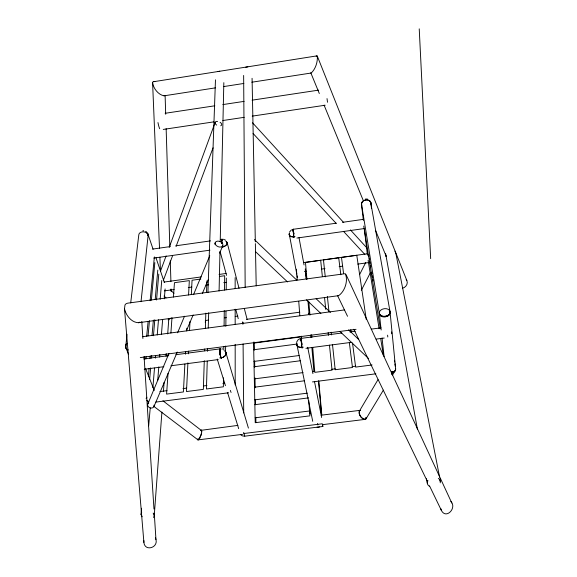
<?xml version="1.0" encoding="UTF-8"?>
<svg xmlns="http://www.w3.org/2000/svg" width="577" height="577" viewBox="0 0 577 577"><rect width="100%" height="100%" fill="white"/><g stroke="black" fill="none" stroke-linecap="round" stroke-linejoin="round"><path stroke-width="0.87" d="M205.441 321.007L205.297 322.586M366.157 417.38L365.443 419.479C361.678 419.63 358.519 414.538 359.428 411.055L378 379.644M248.42 428.098L225.542 351.451L225.65 346.041M225.845 326.366L225.989 311.162M226.206 289.697L226.321 278.064M223.479 377.848L223.371 386.806L206.436 388.985L207.251 361.188M223.804 350.08L223.847 346.496M224.092 325.89L224.273 310.664M224.518 290.058L224.684 275.727L219.397 276.462M293.246 229.971L293.275 230.771A4.602 0.483 84.5 0 0 293.859 236.873L294.018 237.659M303.286 347.152A5.222 3.859 -11.5 0 1 301.951 347.462C299.254 348.126 295.374 345.811 296.794 342.731M219.087 291.003L219.988 251.493M220.212 241.612L223.833 82.662M207.547 351.321L207.626 348.638M208.232 328.01L208.679 312.77M204.287 360.683L203.349 389.381L186.479 391.552L187.914 362.825M204.611 350.816L204.669 349.02M205.347 328.4L205.845 313.152M206.516 292.525L206.898 280.869M295.027 236.606A4.602 2.986 -10.9 0 1 293.859 236.873C291.76 237.435 288.103 235.95 289.358 233.317M207.908 292.669L215.473 79.821M301.302 339.831L302.023 344.57L300.898 339.867L300.631 340.149L300.927 340.351L301.079 339.233A5.236 0.793 88 0 1 301.569 338.382L301.634 338.374A5.229 0.563 85.2 0 0 301.302 339.817L301.295 340.589A5.229 0.563 85.2 0 0 301.951 347.455L302.124 348.219M417.395 429.165L385.624 253.613M188.369 353.845L188.499 351.155M189.537 330.513L189.984 321.533M191.333 294.602L192.054 280.242L200.839 279.03M184.885 364.116L183.407 391.942L166.587 394.105L168.044 373.442M185.412 354.235L185.556 351.544M186.66 330.895L186.804 328.205M188.571 294.984L189.335 280.617L174.456 282.68L173.439 297.054M170.9 333.001L171.982 317.725M153.569 517.526L154.261 515.362L161.913 412.05M163.442 391.386L164.106 382.407M166.039 356.348L166.234 353.658M167.698 333.895L168.83 318.619M170.893 290.772L171.023 288.976M157.716 380.344L158.805 366.9M159.605 357.04L159.822 354.357M161.416 334.638L162.649 319.406M164.315 298.799L165.116 288.94M152.891 387.665L154.506 368.018M155.321 358.187L155.538 355.511M157.24 334.963L158.487 319.781M160.182 299.232L161.733 280.48M142.144 516.79L141.033 514.511L141.574 508.236M148.686 425.826L150.229 407.91M148.412 376.42L149.118 368.378M149.991 358.548L150.222 355.865M152.04 335.316L153.381 320.127M155.191 299.571L157.795 270.086M149.645 379.522L150.655 367.902M151.506 358.072L151.737 355.396M153.439 335.735L154.831 319.651M156.533 299.997L158.783 274.082M145.909 359.11L146.154 356.427M148.058 335.872L149.465 320.682M151.369 300.127L154.838 262.6M141.033 514.511L141.69 512.326M144.481 358.858L144.654 357.069M146.652 336.506L148.123 321.302M150.121 300.732L154.369 256.924M219.794 351.112L219.736 350.376A5.193 0.577 80 0 1 219.952 348.926C219.83 350.91 220.746 349.85 219.931 351.631A5.2 1.248 88.5 0 0 219.916 355.151L219.859 355.151A5.186 1.024 85.6 0 1 219.729 350.823L219.808 350.116A5.186 1.024 85.6 0 1 220.767 349.114M312.727 421.311L296.607 343.236M141.019 301.656L148.109 235.618A4.688 3.498 7.2 0 0 143.457 231.824A4.688 3.498 7.2 0 0 138.768 235.077L130.698 302.932M429.403 486.238C427.377 485.214 426.598 482.509 427.968 480.641M126.976 334.191L125.786 346.719A5.366 3.837 -12.3 0 0 127.005 349.417A5.272 3.772 -12.3 0 0 128.022 349.994M221.633 243.105A4.573 1.067 86.8 0 1 221.705 241.236L222.116 240.328L221.691 239.455A4.573 0.397 79.3 0 0 221.525 240.227L221.59 240.039A4.558 0.844 84.2 0 1 222.426 239.729M296.78 274.053L289.192 233.714M440.301 482.819L439.941 478.917M197.594 438.982L197.832 439.912L242.556 434.366M201.582 433.19L199.938 437.972L198.005 439.89L153.59 406.179M341.88 333.001L300.963 338.396L301.951 347.462L298.201 346.799L296.499 344.26M296.693 341.988L298.129 339.723L300.004 338.62M160.514 271.096L166.111 255.878M169.212 247.425L215.207 122.302M163.442 280.119L172.602 255.683M176.079 246.415L213.05 147.827M159.512 248.218L152.588 82.706L152.934 81.819L316.816 55.89L317.3 56.12L406.828 280.465C408.372 283.689 405.746 287.714 402.342 288.204M168.931 353.492L147.82 404.023A3.318 2.712 20.3 0 0 150.669 408.011A3.318 2.712 20.3 0 0 154.081 405.097M177.586 332.785L184.51 316.218M193.504 294.688L209.776 255.755M214.622 244.158L215.315 242.499M289.337 232.264L291.472 229.805M153.972 406.511L177.269 352.071M186.443 330.628L193.151 314.955M202.325 293.513L208.326 279.492M219.621 253.094L222.794 245.672M359.687 274.428L365.717 262.542M361.317 290.274L370.412 272.705M365.912 419.032L383.373 390.16M392.569 374.963L395.324 370.405M171.174 318.05L168.066 319.86M359.428 411.055L359.897 410.615M200.507 430.399L237.904 425.386M198.236 439.869L200.947 435.397L201.827 431.726L201.409 429.952M360.481 410.29L359.219 410.766C358.043 414.373 361.628 419.371 365.436 419.328L366.2 418.375L366.07 417.373M388.855 315.482L385.277 316.773A5.344 3.787 5.1 0 1 381.31 315.792A5.438 3.851 5.1 0 1 379.298 313.138L361.505 204.287A4.76 2.972 2.5 0 1 361.88 202.808M152.588 82.706C153.439 88.469 158.163 94.678 164.027 95.825L164.755 95.378M316.146 56.25L316.816 55.89M124.502 308.839C125.995 315.388 131.332 322.493 138.523 322.723L338.627 295.662C344.916 291.335 348.364 280.732 345.327 273.671L127.647 303.17L126.089 303.726L124.993 304.908L124.502 308.839L143.897 542.409C144.755 551.749 158.271 547.883 155.956 539.517L154.268 513.494M138.523 322.723L140.045 322.117M217.68 71.577L219.765 71.216M245.752 67.184L247.85 66.824M301.382 339.738L300.062 340.041L301.338 339.528M222.455 245.838A4.573 0.397 79.3 0 0 222.686 246.776C225.318 246.898 229.177 243.126 225.932 241.193L227.078 242.369L239.029 288.269M222.693 246.776C224.814 246.494 227.72 244.879 227.078 242.369M164.027 95.825L215.466 87.855M223.443 86.615L243.84 83.456M251.824 82.215L311.241 73.012C315.54 68.988 317.819 61.963 317.3 56.12M165.166 113.28L214.832 105.793M222.816 104.588L244.107 101.379M252.084 100.174L318.605 90.135M163.255 129.428L213.966 121.848M222.859 120.521L244.215 117.326M252.221 116.128L325.168 105.223M152.595 249.084L170.424 246.559M175.776 245.802L210.54 240.883M220.349 239.491L222.131 239.239M336.268 223.198L293.022 229.321L293.859 236.873L290.57 236.447L289.091 234.514M342.45 222.325L363.633 219.325M153.785 258.07L209.963 250.166M296.903 238.049L364.008 228.6M303.423 262.622L367.181 253.793M164.12 282.059L201.323 276.902M219.036 274.45L226.119 273.469M304.62 271.414L306.387 271.168M321.447 269.098L324.988 268.608M339.161 266.653L342.702 266.17M357.762 264.093L369.28 262.506M164.38 290.866L174.131 289.524M188.304 287.57L191.845 287.079M206.025 285.132L208.679 284.764M223.739 282.687L226.4 282.326M208.6 320.004L205.311 320.596M224.568 317.855L226.343 317.617M235.214 316.42L237.875 316.059M246.429 319.355L299.845 312.186M142.606 336.694L344.318 309.943M253.584 343.149L301.223 336.853M143.774 358.937L168.729 355.641M175.862 354.696L220.428 348.818M349.878 331.941L355.216 331.241M371.227 329.128L381.008 327.837M140.305 357.581L356.052 329.33M253.721 349.749L297.263 344.022M144.221 369.273L163.839 366.705M170.972 365.768L218.229 359.572M305.925 348.299L351.306 342.356M376.218 339.088L384.224 338.043M253.959 361.418L299.066 355.533M254.075 366.77L300.328 360.755M254.32 378.88L303.04 372.598M312.878 371.725L314.66 371.494M331.624 369.309L335.194 368.847M352.158 366.662L355.728 366.2M159.887 391.567L166.991 390.651M182.967 388.595L186.515 388.133M203.378 385.963L206.927 385.508M222.902 383.445L224.677 383.215M372.1 364.974L355.62 367.095L352.518 343.019M254.493 387.203L304.533 380.784M312.438 381.924L375.851 373.809M155.855 402.09L228.658 392.771M254.753 399.847L307.289 393.168M254.854 404.686L308.544 397.885M255.128 417.806L309.539 410.975M321.137 415.209L359.752 410.377M322.37 424.686L364.714 419.429M322.817 426.49L244.713 436.176L243.905 433.515L322.276 423.778L322.817 426.49L322.658 424.708M365.544 198.964L367.672 199.115M142.844 230.771L143.695 230.735M153.691 81.4L154.795 81.48M223.4 239.239L225.6 240.212M222.131 348.861L222.751 349.027M337.66 295.381L338.627 295.662M380.604 315.835L382.753 316.816L385.458 316.744A5.337 3.837 -16.1 0 0 388.97 314.775A5.431 3.902 -16.1 0 0 390.03 311.703L370.636 202.022A4.746 3.664 -11.1 0 0 365.183 200.089A4.746 3.664 -11.1 0 0 361.505 204.308L363.373 220.371M145.649 231.327L146.479 231.86M162.916 400.77L201.279 430.37M438.34 478.42L439.45 479.285L440.46 481.564M225.542 351.451L224.749 350.758C228.333 353.203 224.395 357.891 221.056 357.855A5.2 3.787 -17.4 0 1 219.736 357.891M164.012 296.066L166.039 297.84M170.677 290.325L173.994 293.275M255.51 251.659L287.548 281.951M306.51 299.881L320.891 313.477M339.853 331.407L368.624 358.605M254.435 239.57L296.665 280.047M316.153 298.727L330.441 312.424M348.631 329.864L358.375 339.204M253.058 133.453L336.175 223.414M343.51 231.355L364.895 254.507M252.538 122.793L343.726 222.585M350.412 229.906L366.828 247.865M300.963 338.396L301.252 339.803M406.158 279.578L406.828 280.465M153.186 513.068L154.261 515.362M450.875 501.485C457.28 507.955 445.87 519.927 441.29 510.212L429.526 485.87M394.978 251.118L395.88 253.483L439.595 477.15M147.654 234.139L148.037 234.846A4.681 3.029 1.1 0 0 147.647 234.074M337.733 295.994L347.542 316.283M353.816 329.265L427.564 481.817M346.063 274.63L451.805 503.007M310.772 72.745L319.312 93.524M324.086 105.158L363.351 200.717M375.641 230.634L386.229 256.397M125.844 347.715L128.541 354.292M145.628 368.66L154.275 390.434M147.885 233.945L153.093 249.25M155.978 257.76L164.358 282.427M440.741 508.438L441.29 510.212M217.233 359.045L225.434 385.674M227.554 392.548L238.662 428.617M155.473 537.757L155.956 539.517M220.255 252.062L226.566 275.402M235.906 309.979L238.243 318.627M293.145 231.016L292.698 230.439L293.094 229.769A4.602 0.714 86.9 0 1 293.556 229.386M293.123 229.365L293.282 230.36M293.145 231.031L293.967 234.168L293.275 230.129A4.602 0.483 84.5 0 1 293.614 229.365M244.446 309.048L247.151 319.442M201.561 430.658L201.705 431.257M385.566 254.904L385.869 256.145M317.855 424.924L317.545 423.439M293.26 230.1L293.419 230.894L293.34 230.483M307.707 347.289L312.929 373.622M314.494 381.52L321.634 417.51M297.126 275.806L297.465 277.566M299.001 237.63L304.043 264.922M305.183 271.089L306.647 279.016M426.439 478.701L427.247 483.129M308.363 313.167L308.515 314.025M394.408 360.264L394.718 362.039M395.021 363.813L395.324 365.594M226.047 352.316C226.84 355.273 223.681 357.545 221.056 357.855A5.193 0.577 80 0 1 219.794 351.112M368.703 254.529L368.991 256.296M369.287 258.063L369.583 259.83M369.871 261.597L370.167 263.364M370.456 265.132L370.751 266.899M371.631 272.2L371.927 273.967M372.215 275.734L372.511 277.501M372.8 279.268L373.095 281.035M363.734 226.054L380.229 328.003M368.133 260.299L379.111 328.695M380.676 338.461L383.38 355.338M366.258 319.434L356.781 255.301L341.49 257.421L343.56 273.469M327.022 98.595L327.505 102.252M350.794 329.647L351.141 332.323M340.834 274.753L338.706 257.804L323.459 259.917L325.269 276.881M349.337 342.536L352.468 367.506L335.187 369.727L332.518 344.736M364.303 228.413L367.419 255.214M387.6 335.165L387.787 336.997M379.298 313.138L381.159 329.986M382.046 337.963L384.102 356.593M370.874 203.731A4.746 2.993 -7.1 0 0 370.008 201.561A4.767 3 -16.7 0 1 370.896 202.945L371.473 208.319M327.368 296.52L328.991 311.703M331.184 332.237L331.465 334.912M322.348 276.376L320.682 260.299L305.485 262.405L306.928 279.391M324.562 297.804L325.76 309.416M328.162 332.633L328.443 335.309M329.453 345.133L332.042 370.138L314.818 372.353L312.698 347.325M390.03 311.703L395.62 368.602A5.07 3.873 -4.3 0 1 392.511 372.8M318.8 381.022L321.793 414.899M318.504 380.964L321.49 414.856M308.825 301.735L309.964 315.143M311.638 334.811L311.861 337.495M305.276 268.882L306.098 278.698M307.974 300.999L309.099 314.386M310.823 334.905L311.046 337.581M311.868 347.39L313.895 371.48M309.943 411.423L310.152 414.098M308.745 400.503L309.914 415.851L255.229 422.689L253.563 342.096M296.398 269.207L297.184 279.917M298.756 301.338L299.809 315.626M301.317 336.153L301.511 338.836M141.791 321.447L142.894 338.497M144.062 356.449L153.972 509.001M419.227 28.85L430.666 258.633M159.887 257.212L160.449 270.707M165.109 95.378L165.7 114.275M166.147 128.671L169.797 245.658M170.273 260.955L170.915 281.648M171.167 289.748L171.225 291.551M143.839 540.541L143.897 542.409M254.212 342.118L254.385 350.174M254.616 360.921L254.745 367.181M254.976 377.928L255.185 387.773M255.438 399.407L255.546 404.78M255.813 417.315L255.928 422.681M252.07 78.306L255.33 241.85M255.366 243.645L256.21 285.882M242.895 322.514L242.91 324.31M243.09 344L243.718 412.923M243.645 75.457L245.175 287.541M235.149 277.66L235.156 288.478M235.164 309.2L235.171 324.519M235.178 344.346L235.2 384.895M220.097 122.295A3.476 2.034 22 0 1 220.702 125.808M216.685 125.094A3.476 2.034 22 0 1 215.113 122.555A3.476 2.034 22 0 1 217.594 121.422M391.913 371.48A3.375 2.51 -46.2 0 1 391.624 374.415M148.195 403.417A3.318 2.712 20.3 0 1 148.758 402.941M395.62 368.602A5.106 3.39 31.1 0 1 391.603 371.595M370.896 202.945A4.746 3.664 -10.7 0 1 370.838 203.912M361.772 205.21A4.746 3.664 -10.7 0 1 364.592 200.255A4.746 3.664 -10.7 0 1 370.636 202.022M361.786 205.03A4.746 2.993 -7.1 0 1 361.887 202.722M391.48 331.926A5.308 3.563 -8.7 0 1 391.668 333.766M319.507 426.901A4.739 3.815 -11.3 0 1 317.069 427.204M395.072 364.765A5.085 3.289 -8.3 0 1 395.238 366.46M379.587 314.068A5.417 3.722 -9.1 0 1 384.275 308.702A5.417 3.722 -9.1 0 1 389.944 312.691M389.67 310.736A5.417 3.895 -5.4 0 1 385.321 316.283A5.402 3.815 -26.6 0 1 380.582 315.77M379.32 312.114A5.417 3.895 -5.4 0 0 385.321 316.283A5.424 3.714 15.1 0 0 389.569 314.58M244.129 433.846A4.782 0.656 83.4 0 1 243.689 432.389M244.756 436.053A4.724 3.743 -18.8 0 1 240.717 434.64M221.323 358.598A5.193 0.801 82.8 0 1 220.104 351.681A5.193 0.801 82.8 0 1 220.904 349.352M243.097 323.308A4.205 0.527 82.4 0 1 242.701 321.822M148.188 402.039A5.013 3.678 -23.4 0 1 147.791 401.166M127.957 349.77A5.352 3.686 -22 0 1 126.082 345.695M222.001 243.653A4.573 0.397 79.3 0 1 221.575 240.811L221.554 240.609A4.558 0.844 84.2 0 0 221.532 243.112M222.924 247.547A4.573 0.62 81.8 0 1 222.455 245.795M222.066 243.494A4.573 0.62 81.8 0 1 221.878 239.707A4.573 0.62 81.8 0 1 222.542 239.989M148.657 401.57A5.005 3.137 3.2 0 1 146.846 400.359M146.19 398.765A5.005 3.137 3.2 0 1 146.875 397.214M231.125 392.396A5.013 0.743 83.1 0 1 230.403 390.405M146.868 232.762A4.666 2.871 -17.8 0 1 147.719 235.503M146.933 232.892A4.674 2.726 -26.8 0 1 147.957 234.702M148.577 402.371A5.027 2.784 -52 0 1 147.755 401.123M159.692 128.721A7.854 1.399 80.2 0 1 157.975 122.569M215.654 244.778A4.061 2.748 23 0 0 222.397 246.278A4.061 2.748 23 0 0 219.101 241.236A4.061 2.748 23 0 0 215.654 244.778M127.12 343.344A5.33 3.534 4.8 0 0 125.591 345.796A5.33 3.534 5.1 0 1 127.12 343.351"/></g></svg>
